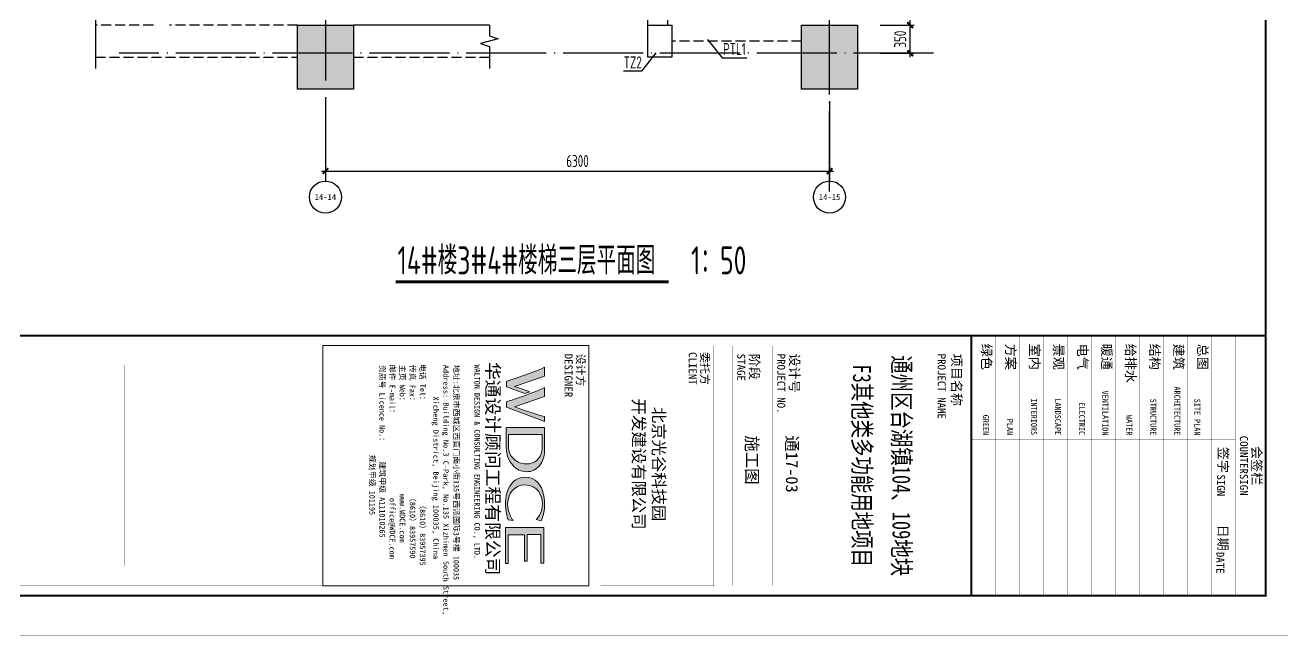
# Model space of a CAD drawing. Extents: x 458696 to 839151, y -191463 to 35158.
# Drawn here: x 518979 to 534694, y -72058 to -64426 of the extents above; entities that cross this region are included whole.
import ezdxf
from ezdxf.enums import TextEntityAlignment as Align

# ---------------------------------------------------------------- set-up
doc = ezdxf.new("R2010")
doc.units = 0
doc.header["$LTSCALE"] = 500
for name, pattern in [('CENTER', [2, 1.25, -0.25, 0.25, -0.25]), ('DASH', [0.35, 0.25, -0.1]), ('DOTE', [2.42, 2, -0.2, 0.02, -0.2])]:
    doc.linetypes.add(name, pattern=pattern)
doc.layers.get('0').update_dxf_attribs({"linetype": 'CONTINUOUS'})
doc.layers.get('Defpoints').update_dxf_attribs({"color": 167, "linetype": 'CONTINUOUS'})
for name, color, linetype in [('01-标注_轴线坐标', 132, 'CONTINUOUS'), ('02-TEXT_轴号', 7, 'CONTINUOUS'), ('AXIS', 253, 'CENTER'), ('s-beam', 4, 'DASH'), ('s-colu', 2, 'CONTINUOUS'), ('s-colu-hatc', 251, 'CONTINUOUS'), ('s-dim', 3, 'CONTINUOUS'), ('S-DIM-SYMB', 3, 'CONTINUOUS'), ('s-thin', 3, 'CONTINUOUS'), ('S_TEXT', 7, 'CONTINUOUS'), ('S_THIN', 7, 'CONTINUOUS')]:
    doc.layers.add(name, color=color, linetype=linetype)
doc.styles.add('_TCH_AXIS', font='STXIHEI.TTF')
doc.styles.add('hwxh', font='STXIHEI.TTF')
doc.styles.add('TSSD_Dimension', font='tssdeng.shx', dxfattribs={"width": 0.7, "bigfont": 'TSSDCHN.SHX'})
doc.styles.add('TSSD_Rein', font='Tssdeng.shx', dxfattribs={"width": 0.7, "bigfont": 'hztxt.shx'})
doc.styles.add('华文细黑', font='STXIHEI.TTF', dxfattribs={"height": 10})
doc.dimstyles.new('TSSD_50_50', dxfattribs={"dimtxt": 150, "dimasz": 50, "dimexe": 50, "dimexo": 125, "dimgap": 50, "dimtad": 1, "dimdec": 0, "dimzin": 0, "dimdsep": 46, "dimtxsty": 'TSSD_Dimension', "dimblk": 'ARCHTICK', "dimblk1": 'ARCHTICK', "dimblk2": 'ARCHTICK', "dimcen": 0, "dimdle": 50, "dimclrt": 7, "dimadec": 0, "dimazin": 0, "dimtfac": 1, "dimtdec": 0, "dimtix": 1, "dimtmove": 2, "dimatfit": 3, "dimfxl": 1, "dimtolj": 1, "dimtzin": 0, "dimarcsym": 0})

# ---------------------------------------------------------------- blocks, each defined once
blk = doc.blocks.new('_ArchTick')
at = {"color": 0, "const_width": 0.5}
blk.add_lwpolyline([(-0.71, -0.71), (0.71, 0.71)], dxfattribs=at)
blk = doc.blocks.new('*D667')
at = {"layer": 'Defpoints', "color": 0, "transparency": 16777216}
for p in [(522731, -65749), (529031, -65749), (529031, -66249)]:
    blk.add_point(p, dxfattribs=at)
at = {"layer": 's-dim', "color": 0, "lineweight": -2, "transparency": 16777216}
for p, q in [((522731, -65874), (522731, -66299)), ((529031, -65874), (529031, -66299)), ((522681, -66249), (529081, -66249))]:
    blk.add_line(p, q, dxfattribs=at)
at = {"layer": 's-dim', "color": 0, "lineweight": -2, "transparency": 16777216, "xscale": 50, "yscale": 50, "zscale": 50, "rotation": 180}
blk.add_blockref('_ArchTick', (522731, -66249), dxfattribs=at)
at = {"layer": 's-dim', "color": 0, "lineweight": -2, "transparency": 16777216, "xscale": 50, "yscale": 50, "zscale": 50}
blk.add_blockref('_ArchTick', (529031, -66249), dxfattribs=at)
at = {"layer": 's-dim', "color": 7, "transparency": 16777216, "insert": (525881, -66124), "char_height": 150, "attachment_point": 5, "style": 'TSSD_Dimension'}
blk.add_mtext('\\A1;6300', dxfattribs=at)
blk = doc.blocks.new('*D778')
at = {"layer": 'Defpoints', "color": 0, "transparency": 16777216}
for p in [(529538, -62376), (530038, -62376), (529538, -64426)]:
    blk.add_point(p, dxfattribs=at)
at = {"layer": 's-dim', "color": 0, "lineweight": -2, "transparency": 16777216}
for p, q in [((529663, -62376), (530088, -62376)), ((530038, -64476), (530038, -62326)), ((529663, -64426), (530088, -64426))]:
    blk.add_line(p, q, dxfattribs=at)
at = {"layer": 's-dim', "color": 0, "lineweight": -2, "transparency": 16777216, "xscale": 50, "yscale": 50, "zscale": 50}
for p, rotation in [((530038, -62376), 90), ((530038, -64426), 270)]:
    blk.add_blockref('_ArchTick', p, dxfattribs=dict(at, rotation=rotation))
at = {"layer": 's-dim', "color": 7, "transparency": 16777216, "insert": (529913, -63401), "char_height": 150, "attachment_point": 5, "rotation": 90, "style": 'TSSD_Dimension'}
blk.add_mtext('\\A1;2050', dxfattribs=at)
blk = doc.blocks.new('*D779')
at = {"layer": 'Defpoints', "color": 0, "transparency": 16777216}
for p in [(529538, -64426), (530038, -64426), (529538, -64776)]:
    blk.add_point(p, dxfattribs=at)
at = {"layer": 's-dim', "color": 0, "lineweight": -2, "transparency": 16777216}
for p, q in [((529663, -64426), (530088, -64426)), ((530038, -64826), (530038, -64376)), ((529663, -64776), (530088, -64776))]:
    blk.add_line(p, q, dxfattribs=at)
at = {"layer": 's-dim', "color": 0, "lineweight": -2, "transparency": 16777216, "xscale": 50, "yscale": 50, "zscale": 50}
for p, rotation in [((530038, -64426), 90), ((530038, -64776), 270)]:
    blk.add_blockref('_ArchTick', p, dxfattribs=dict(at, rotation=rotation))
at = {"layer": 's-dim', "color": 7, "transparency": 16777216, "insert": (529913, -64601), "char_height": 150, "attachment_point": 5, "rotation": 90, "style": 'TSSD_Dimension'}
blk.add_mtext('\\A1;350', dxfattribs=at)
blk = doc.blocks.new('logo2')
h = blk.add_hatch(color=7)
h.paths.add_polyline_path([(19.02, -7.36), (15.84, -7.36), (15.84, -3.97), (18.97, -3.97), (18.97, -4.24), (16.46, -4.24), (16.46, -5.45), (18.81, -5.45), (18.81, -5.69), (16.47, -5.69), (16.47, -7.12), (19.02, -7.12)])
edge = h.paths.add_edge_path()
edge.add_spline(control_points=[(15.26, -4.21), (15.26, -4.21), (15.13, -4.65), (15.13, -4.65), (15.13, -4.65), (14.62, -4.1), (13.73, -4.1), (13.04, -4.1), (12.07, -4.54), (12.08, -5.62), (12.08, -6.49), (12.77, -7.16), (13.73, -7.17), (14.66, -7.17), (15.23, -6.68), (15.23, -6.68), (15.23, -6.68), (15.16, -7.11), (15.16, -7.11), (13.63, -7.7), (11.42, -7.29), (11.41, -5.64), (11.4, -3.72), (14.16, -3.66), (15.26, -4.21)], knot_values=[0, 0, 0, 0, 1, 1, 1, 2, 2, 2, 3, 3, 3, 4, 4, 4, 5, 5, 5, 6, 6, 6, 7, 7, 7, 8, 8, 8, 8], degree=3, periodic=0)
edge = h.paths.add_edge_path(flags=16)
edge.add_spline(control_points=[(10.23, -5.57), (10.23, -5.16), (10.12, -4.83), (9.9, -4.58), (9.63, -4.27), (9.23, -4.12), (8.69, -4.12), (8.69, -4.12), (7.64, -4.12), (7.64, -4.12), (7.64, -4.12), (7.64, -7.1), (7.64, -7.1), (7.64, -7.1), (8.66, -7.1), (8.66, -7.1), (9.13, -7.1), (9.52, -6.93), (9.82, -6.6), (10.09, -6.31), (10.23, -5.96), (10.23, -5.57)], knot_values=[0, 0, 0, 0, 1, 1, 1, 2, 2, 2, 3, 3, 3, 4, 4, 4, 5, 5, 5, 6, 6, 6, 7, 7, 7, 7], degree=3, periodic=0)
edge = h.paths.add_edge_path()
edge.add_spline(control_points=[(10.92, -5.51), (10.92, -5.96), (10.72, -6.37), (10.34, -6.72), (9.92, -7.1), (9.41, -7.29), (8.82, -7.29), (8.82, -7.29), (7.03, -7.29), (7.03, -7.29), (7.03, -7.29), (7.03, -3.92), (7.03, -3.92), (7.03, -3.92), (9.1, -3.92), (9.1, -3.92), (9.59, -3.92), (10.01, -4.06), (10.36, -4.34), (10.73, -4.64), (10.92, -5.03), (10.92, -5.51)], knot_values=[0, 0, 0, 0, 1, 1, 1, 2, 2, 2, 3, 3, 3, 4, 4, 4, 5, 5, 5, 6, 6, 6, 7, 7, 7, 7], degree=3, periodic=0)
at = {"lineweight": 0}
blk.add_lwpolyline([(19.02, -7.36), (15.84, -7.36), (15.84, -3.97), (18.97, -3.97), (18.97, -4.24), (16.46, -4.24), (16.46, -5.45), (18.81, -5.45), (18.81, -5.69), (16.47, -5.69), (16.47, -7.12), (19.02, -7.12), (19.02, -7.36)], dxfattribs=at)
for points, knots in [([(10.92, -5.51), (10.92, -5.96), (10.72, -6.37), (10.34, -6.72), (9.92, -7.1), (9.41, -7.29), (8.82, -7.29), (8.82, -7.29), (7.03, -7.29), (7.03, -7.29), (7.03, -7.29), (7.03, -3.92), (7.03, -3.92), (7.03, -3.92), (9.1, -3.92), (9.1, -3.92), (9.59, -3.92), (10.01, -4.06), (10.36, -4.34), (10.73, -4.64), (10.92, -5.03), (10.92, -5.51)], [0, 0, 0, 0, 1, 1, 1, 2, 2, 2, 3, 3, 3, 4, 4, 4, 5, 5, 5, 6, 6, 6, 7, 7, 7, 7]), ([(10.23, -5.57), (10.23, -5.16), (10.12, -4.83), (9.9, -4.58), (9.63, -4.27), (9.23, -4.12), (8.69, -4.12), (8.69, -4.12), (7.64, -4.12), (7.64, -4.12), (7.64, -4.12), (7.64, -7.1), (7.64, -7.1), (7.64, -7.1), (8.66, -7.1), (8.66, -7.1), (9.13, -7.1), (9.52, -6.93), (9.82, -6.6), (10.09, -6.31), (10.23, -5.96), (10.23, -5.57)], [0, 0, 0, 0, 1, 1, 1, 2, 2, 2, 3, 3, 3, 4, 4, 4, 5, 5, 5, 6, 6, 6, 7, 7, 7, 7]), ([(15.26, -4.21), (15.26, -4.21), (15.13, -4.65), (15.13, -4.65), (15.13, -4.65), (14.62, -4.1), (13.73, -4.1), (13.04, -4.1), (12.07, -4.54), (12.08, -5.62), (12.08, -6.49), (12.77, -7.16), (13.73, -7.17), (14.66, -7.17), (15.23, -6.68), (15.23, -6.68), (15.23, -6.68), (15.16, -7.11), (15.16, -7.11), (13.63, -7.7), (11.42, -7.29), (11.41, -5.64), (11.4, -3.72), (14.16, -3.66), (15.26, -4.21)], [0, 0, 0, 0, 1, 1, 1, 2, 2, 2, 3, 3, 3, 4, 4, 4, 5, 5, 5, 6, 6, 6, 7, 7, 7, 8, 8, 8, 8])]:
    blk.add_open_spline(points, degree=3, knots=knots, dxfattribs=at)
blk = doc.blocks.new('logo1')
h = blk.add_hatch(color=8)
edge = h.paths.add_edge_path()
edge.add_spline(control_points=[(3.86, -5.21), (3.63, -5.88), (3.39, -6.56), (3.39, -6.56), (3.39, -6.56), (2.5, -3.91), (2.5, -3.91), (2.5, -3.91), (1.8, -3.91), (1.69, -3.91), (2.02, -4.39), (2.95, -7.27), (2.95, -7.27), (2.95, -7.27), (3.44, -7.27), (3.44, -7.27), (3.44, -7.27), (4.03, -5.66), (4.03, -5.66), (4.03, -5.66), (3.86, -5.21), (3.86, -5.21)], knot_values=[0, 0, 0, 0, 1, 1, 1, 2, 2, 2, 3, 3, 3, 4, 4, 4, 5, 5, 5, 6, 6, 6, 7, 7, 7, 7], degree=3, periodic=0)
h = blk.add_hatch(color=7)
edge = h.paths.add_edge_path()
edge.add_spline(control_points=[(6.04, -3.91), (6.09, -4.1), (5.2, -6.56), (5.2, -6.56), (5.2, -6.56), (4.3, -3.91), (4.3, -3.91), (4.3, -3.91), (3.6, -3.91), (3.49, -3.91), (3.82, -4.39), (4.75, -7.27), (4.75, -7.27), (4.75, -7.27), (5.24, -7.27), (5.24, -7.27), (5.24, -7.27), (6.33, -4.3), (6.33, -4.3), (6.33, -4.3), (6.48, -3.91), (6.48, -3.91), (6.48, -3.91), (6.21, -3.91), (6.04, -3.91)], knot_values=[0, 0, 0, 0, 1, 1, 1, 2, 2, 2, 3, 3, 3, 4, 4, 4, 5, 5, 5, 6, 6, 6, 7, 7, 7, 8, 8, 8, 8], degree=3, periodic=0)
at = {"color": 8, "lineweight": 0}
blk.add_open_spline([(3.86, -5.21), (3.63, -5.88), (3.39, -6.56), (3.39, -6.56), (3.39, -6.56), (2.5, -3.91), (2.5, -3.91), (2.5, -3.91), (1.8, -3.91), (1.69, -3.91), (2.02, -4.39), (2.95, -7.27), (2.95, -7.27), (2.95, -7.27), (3.44, -7.27), (3.44, -7.27), (3.44, -7.27), (4.03, -5.66), (4.03, -5.66), (4.03, -5.66), (3.86, -5.21), (3.86, -5.21)], degree=3, knots=[0, 0, 0, 0, 1, 1, 1, 2, 2, 2, 3, 3, 3, 4, 4, 4, 5, 5, 5, 6, 6, 6, 7, 7, 7, 7], dxfattribs=at)
at = {"lineweight": 0}
blk.add_open_spline([(6.04, -3.91), (6.09, -4.1), (5.2, -6.56), (5.2, -6.56), (5.2, -6.56), (4.3, -3.91), (4.3, -3.91), (4.3, -3.91), (3.6, -3.91), (3.49, -3.91), (3.82, -4.39), (4.75, -7.27), (4.75, -7.27), (4.75, -7.27), (5.24, -7.27), (5.24, -7.27), (5.24, -7.27), (6.33, -4.3), (6.33, -4.3), (6.33, -4.3), (6.48, -3.91), (6.48, -3.91), (6.48, -3.91), (6.21, -3.91), (6.04, -3.91)], degree=3, knots=[0, 0, 0, 0, 1, 1, 1, 2, 2, 2, 3, 3, 3, 4, 4, 4, 5, 5, 5, 6, 6, 6, 7, 7, 7, 8, 8, 8, 8], dxfattribs=at)
blk.add_blockref('logo2', (0, 0))
blk = doc.blocks.new('时间-logo')
at = {"layer": 'Defpoints', "lineweight": 0}
blk.add_lwpolyline([(0, -23.46), (-21.17, -23.46), (-21.17, 0), (0, 0), (0, -23.46)], dxfattribs=at)
blk.add_blockref('logo1', (-20.97, 0))
at = {"style": 'hwxh'}
for s, height, p in [('华通设计顾问工程有限公司 ', 1.15, (-19.73, -9.05)), ('WALTON DESIGN & CONSULTING ENGINEERING CO., LTD.', 0.5, (-19.5, -10.1)), ('地址:北京市西城区西直门南小街135号西派国际3号楼 100035', 0.5, (-19.48, -11.94)), ('Address: Building No.3 C-Park, No.135 Xizhimen South Street, ', 0.47, (-19.48, -12.83)), ('Xicheng District, Beijing 100035, China ', 0.47, (-16.69, -13.72)), ('电话 Tel：                        （8610）83957395 ', 0.5, (-19.56, -14.91)), ('传真 Fax：                      （8610）83957590 ', 0.5, (-19.48, -15.8)), ('主页 Web：                      www.WDCE.com ', 0.5, (-19.48, -16.69)), ('邮件 E-mail：                    office@WDCE.com ', 0.5, (-19.48, -17.58)), ('资质号 Licence No.：    建筑甲级 A111010265 ', 0.5, (-19.48, -18.47)), ('   规划甲级 101195', 0.5, (-12.6, -19.36))]:
    blk.add_text(s, height=height, dxfattribs=at).set_placement(p)
blk = doc.blocks.new('通州项目图签')
at = {"const_width": 0.5}
for points in [[(-65, 574), (-65, 500.5), (0, 500.5), (0, 574)], [(-65, 0), (0, 0), (0, 500.5), (-65, 500.5)]]:
    blk.add_lwpolyline(points, close=True, dxfattribs=at)
at = {"const_width": 0.05}
for points in [[(-65, 566.5), (0, 566.5)], [(-39.14, 566.5), (-39.14, 500.5)], [(-19.1, 566.5), (-19.1, 500.5)], [(-65, 560.5), (0, 560.5)], [(-65, 554.5), (0, 554.5)], [(-65, 548.5), (0, 548.5)], [(-65, 542.5), (0, 542.5)], [(-65, 536.5), (0, 536.5)], [(-65, 530.5), (0, 530.5)], [(-65, 524.5), (0, 524.5)], [(-65, 518.5), (0, 518.5)], [(-65, 512.5), (0, 512.5)], [(-65, 512.5), (0, 512.5)], [(-65, 506.5), (0, 506.5)], [(-65, 500.5), (0, 500.5)], [(-62.5, 450.87), (-2.5, 450.87)], [(-62.5, 440.87), (-2.5, 440.87)], [(-2.5, 407.85), (-2.5, 436.12), (-62.5, 436.12), (-62.5, 407.85)], [(-62.5, 407.85), (-2.5, 407.85)], [(-62.5, 404.92), (-62.5, 227.83)], [(-62.5, 404.92), (-2.5, 404.92)], [(-62.5, 227.83), (-2.5, 227.83), (-2.5, 404.92)], [(-57.5, 338.36), (-7.5, 338.36)], [(-57.5, 288.83), (-7.5, 288.83)]]:
    blk.add_lwpolyline(points, dxfattribs=at)
at = {"color": 0, "ltscale": 0.001, "xscale": 2.834689937531525, "yscale": 2.834689937531525, "zscale": 2.834689937531525}
blk.add_blockref('时间-logo', (-2.5, 404.92), dxfattribs=at)
at = {"style": '华文细黑'}
for s, height, p in [('会签栏', 2.4, (-32.5, 573)), ('COUNTERSIGN', 2, (-32.5, 569.6))]:
    blk.add_text(s, height=height, dxfattribs=at).set_placement(p, align=Align.TOP_CENTER)
for s, height, p in [('签字', 2.4, (-37.22, 564.63)), ('SIGN', 2, (-30.32, 563.88)), ('日期', 2.4, (-17.79, 564.58)), ('DATE', 2, (-10.96, 563.7)), ('总图', 2.4, (-63, 559.5)), ('建筑', 2.4, (-63, 553.5)), ('结构', 2.4, (-63, 547.5)), ('给排水', 2.4, (-63, 541.5)), ('暖通', 2.4, (-63, 535.5)), ('电气', 2.4, (-63, 529.5)), ('景观', 2.4, (-63, 523.5)), ('室内', 2.4, (-63, 517.5)), ('方案', 2.4, (-63, 511.5)), ('绿色', 2.4, (-63, 505.5)), ('项目名称', 2.4, (-60.5, 498)), ('PROJECT NAME', 2, (-60.5, 494.08)), ('设计号', 2.4, (-60.54, 457.48)), ('PROJECT NO.', 2, (-60.5, 453.97)), ('阶段', 2.4, (-60.5, 447.47)), ('STAGE', 2, (-60.5, 443.97)), ('委托方', 2, (-60.9, 434.86)), ('CLIENT', 2, (-60.9, 431.86)), ('设计方', 2, (-60.5, 403.83)), ('DESIGNER', 2, (-60.5, 400.83))]:
    blk.add_text(s, height=height, dxfattribs=at).set_placement(p, align=Align.TOP_LEFT)
for s, p in [('SITE PLAN', (-40.06, 557.7)), ('ARCHITECTURE', (-40.06, 552.7)), ('STRUCTURE', (-40.06, 546.7)), ('WATER', (-40.06, 540.7)), ('VENTILATION', (-40.06, 534.7)), ('ELECTRIC', (-40.14, 528.89)), ('LANDSCAPE', (-40.14, 522.89)), ('INTERIORS', (-40.14, 516.89)), ('PLAN', (-40.14, 510.89)), ('GREEN', (-40.14, 504.89))]:
    blk.add_text(s, height=1.5, dxfattribs=at).set_placement(p, align=Align.TOP_RIGHT)
at = {"color": 4, "style": '华文细黑', "width": 0.75}
for s, p in [('通州区台湖镇104、109地块', (-32.5, 480.78)), ('F3其他类多功能用地项目', (-32.5, 470.91))]:
    blk.add_text(s, height=4.5, dxfattribs=at).set_placement(p, align=Align.CENTER)
at = {"color": 4, "ltscale": 0.001, "char_height": 3, "width": 58.4895, "style": '华文细黑'}
for s, insert, attachment_point in [('通17-03', (-40.06, 455.51), 4), ('施工图', (-40.06, 445.51), 4), ('北京光谷科技园\\P开发建设有限公司', (-32.9, 419.71), 5)]:
    blk.add_mtext(s, dxfattribs=dict(at, insert=insert, attachment_point=attachment_point))

msp = doc.modelspace()

# ---------------------------------------------------------------- hatches: boundary and pattern name
at = {"layer": 's-colu-hatc'}
for points in [[(522380.608, -64426.078), (523080.608, -64426.078), (523080.608, -65226.078), (522380.608, -65226.078)], [(528680.608, -64426.078), (529380.608, -64426.078), (529380.608, -65226.078), (528680.608, -65226.078)]]:
    msp.add_hatch(color=256, dxfattribs=at).paths.add_polyline_path(points)

# ---------------------------------------------------------------- linework, layer by layer
for points, const_width in [([(505278.024, -19506.31), (505278.024, -72056.31), (534978.024, -72056.31), (534978.024, -19506.31)], 2.5), ([(534478.024, -68306.31), (534478.024, -20756.31), (505778.024, -20756.31), (505778.024, -68306.31)], 25)]:
    msp.add_lwpolyline(points, close=True, dxfattribs=dict(const_width=const_width))
at = {"layer": '01-标注_轴线坐标'}
for p, q in [((522730.608, -65374.377), (522730.608, -66374.377)), ((529030.608, -65374.377), (529030.608, -66374.377))]:
    msp.add_line(p, q, dxfattribs=at)
at = {"layer": 'AXIS', "color": 8, "linetype": 'DOTE'}
for p, q in [((522730.608, -53226.078), (522730.608, -66426.078)), ((529030.608, -66502.85), (529030.608, -53226.078)), ((530330.809, -64776.078), (520154.774, -64776.078))]:
    msp.add_line(p, q, dxfattribs=at)
at = {"layer": 's-beam'}
for p, q in [((526760.608, -64626.078), (526760.608, -55026.078)), ((527010.608, -64426.078), (527010.608, -60026.078)), ((520580.608, -64426.078), (519856.483, -64426.078)), ((522380.608, -64426.078), (520780.608, -64426.078)), ((528680.608, -64626.078), (527060.608, -64626.078)), ((519856.535, -64827.239), (522380.608, -64826.91)), ((523080.608, -64826.078), (524779.132, -64826.078))]:
    msp.add_line(p, q, dxfattribs=at)
at = {"layer": 's-beam', "linetype": 'ByBlock'}
msp.add_line((524779.132, -64426.078), (523080.608, -64426.078), dxfattribs=at)
at = {"layer": 's-colu'}
for points in [[(522380.608, -64426.078), (523080.608, -64426.078), (523080.608, -65226.078), (522380.608, -65226.078)], [(526760.608, -64426.078), (527060.608, -64426.078), (527060.608, -64826.078), (526760.608, -64826.078)], [(528680.608, -64426.078), (529380.608, -64426.078), (529380.608, -65226.078), (528680.608, -65226.078)]]:
    msp.add_lwpolyline(points, close=True, dxfattribs=at)
at = {"layer": 's-dim'}
for centre in [(522730.608, -66574.377), (529030.608, -66574.377)]:
    msp.add_circle(centre, 200, dxfattribs=at)
at = {"layer": 'S-DIM-SYMB', "const_width": 35}
msp.add_lwpolyline([(523609.282, -67632.99), (527019.551, -67632.99)], dxfattribs=at)
at = {"layer": 's-thin'}
for points in [[(519855.212, -53615.062), (519855.874, -59761.659), (519965.879, -59796.644), (519745.887, -59856.673), (519855.891, -59891.659), (519856.553, -64967.239)], [(524779.132, -64426.078), (524779.132, -64561.078), (524889.132, -64596.078), (524669.132, -64656.078), (524779.132, -64691.078), (524779.132, -64966.078)]]:
    msp.add_lwpolyline(points, dxfattribs=at)
at = {"layer": 'S_THIN'}
for p, q in [((527506.63, -64604.859), (527687.452, -64835.511)), ((526861.28, -64772.014), (526680.457, -65002.666)), ((527687.452, -64835.511), (527995.055, -64835.511)), ((526680.457, -65002.666), (526457.314, -65002.666))]:
    msp.add_line(p, q, dxfattribs=at)

# ---------------------------------------------------------------- block references
at = {"xscale": 50, "yscale": 50, "zscale": 50, "rotation": 270}
msp.add_blockref('通州项目图签', (505778.024, -71556.31), dxfattribs=at)

# ---------------------------------------------------------------- texts
at = {"layer": '02-TEXT_轴号', "style": '_TCH_AXIS'}
for s, height, width, p, p2 in [('14-14', 75.0039, 1.054452, (522595.725, -66611.879), (522865.492, -66611.879)), ('14-15', 76.1461, 1.037403, (528895.885, -66612.45), (529165.332, -66612.45))]:
    msp.add_text(s, height=height, dxfattribs=dict(at, width=width)).set_placement(p, p2, align=Align.FIT)
at = {"layer": 'S-DIM-SYMB', "color": 0, "insert": (523631.274, -67190.265), "char_height": 350, "width": 4716.96083, "attachment_point": 1, "style": 'TSSD_Rein'}
msp.add_mtext('14#楼3#4#楼梯三层平面图   1：50', dxfattribs=at)
at = {"layer": 'S_TEXT', "ltscale": 99, "style": 'TSSD_Dimension', "width": 0.7}
for s, p in [('PTL1', (527700.004, -64799.46)), ('TZ2', (526457.906, -64966.615))]:
    msp.add_text(s, height=150, dxfattribs=at).set_placement(p)

# ---------------------------------------------------------------- dimensions: what is measured, and where the dimension line sits
at = {"layer": 's-dim'}
for p1, p2, picture, middle in [((529538.35, -64426.078), (529538.35, -62376.078), '*D778', (529913.35, -63401.078)), ((529538.35, -64776.078), (529538.35, -64426.078), '*D779', (529913.35, -64601.078)), ((522730.608, -65749.377), (529030.608, -65749.377), '*D667', (525880.608, -66124.377))]:
    dim = msp.add_aligned_dim(p1=p1, p2=p2, distance=-500, dimstyle='TSSD_50_50', dxfattribs=at)
    dim.commit()
    dim.dimension.update_dxf_attribs({"geometry": picture, "text_midpoint": middle})

doc.saveas('drawing.dxf')
